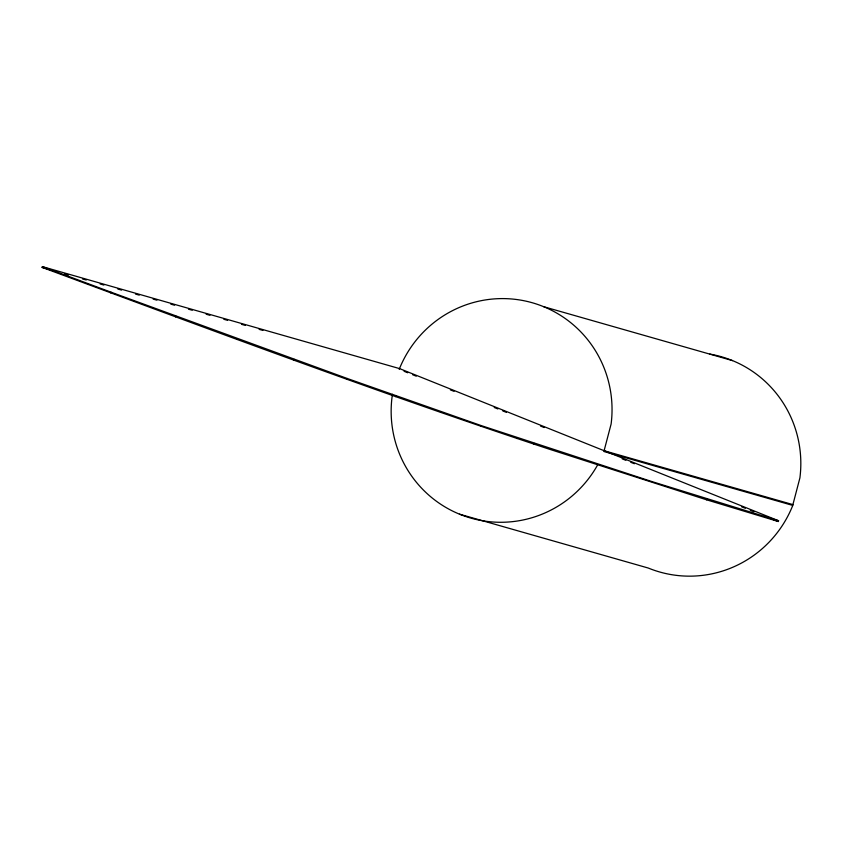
<?xml version="1.0" encoding="UTF-8"?>
<svg xmlns="http://www.w3.org/2000/svg" width="842" height="842" viewBox="0 0 842 842"><rect width="100%" height="100%" fill="white"/><g stroke="black" fill="none" stroke-linecap="round" stroke-linejoin="round"><path stroke-width="1.26" d="M792.501 506.189L799.9 477.909A111.965 110.323 -74.1 0 0 709.827 354.072M42.1 267.409L42.405 266.651L399.508 368.585L778.587 520.756L778.282 521.514L706.722 499.853L548.542 448.944C378.237 392.677 210.279 329.632 42.1 267.409L52.193 270.282M110.723 292.921L111.028 292.174L347.167 378.458L481.203 425.589L652.476 481.75L778.587 520.756M175.62 316.908L175.925 316.15M236.686 339.305L236.981 338.558M293.795 360.092L294.1 359.334M346.862 379.216L347.167 378.458M399.203 369.333L399.508 368.585A111.965 110.323 -74.1 0 1 530.05 302.141A111.965 110.323 -74.1 0 1 611.113 424.031L604.103 450.712L792.89 504.6M395.793 396.656L396.087 395.898M440.492 412.37L440.798 411.612M480.898 426.336L481.203 425.589M516.935 438.545L517.241 437.787M533.986 444.155L534.281 443.397M706.722 499.853L707.017 499.095M543.732 306.72L732.519 360.608M64.813 273.892L68.602 274.966M82.484 278.934L86.263 280.007M100.145 283.975L103.934 285.059M117.817 289.017L121.595 290.101M135.478 294.058L139.267 295.142M153.139 299.099L156.928 300.184M170.81 304.141L174.599 305.225M188.471 309.182L192.26 310.266M206.143 314.224L209.932 315.308M223.804 319.276L227.593 320.349M241.475 324.317L245.264 325.391M259.136 329.359L262.925 330.432M603.893 451.501L792.701 505.4M459.458 514.157L648.277 568.045A111.965 110.323 -74.1 0 0 792.469 506.179M42.405 266.651L111.028 292.174M404.076 371.29L407.738 372.764M412.612 374.711L416.264 376.185M450.375 389.878L454.038 391.341M494.243 407.486L497.896 408.949M502.769 410.907L506.421 412.38M540.543 426.073L544.195 427.536M622.185 458.848L625.848 460.321M630.721 462.279L634.384 463.742M741.697 506.831L745.359 508.294M750.233 510.252L753.895 511.726M767.315 517.104L778.282 521.514M597.631 464.921A111.965 110.323 -74.1 0 1 465.331 516.367A111.965 110.323 -74.1 0 1 392.435 394.309"/></g></svg>
